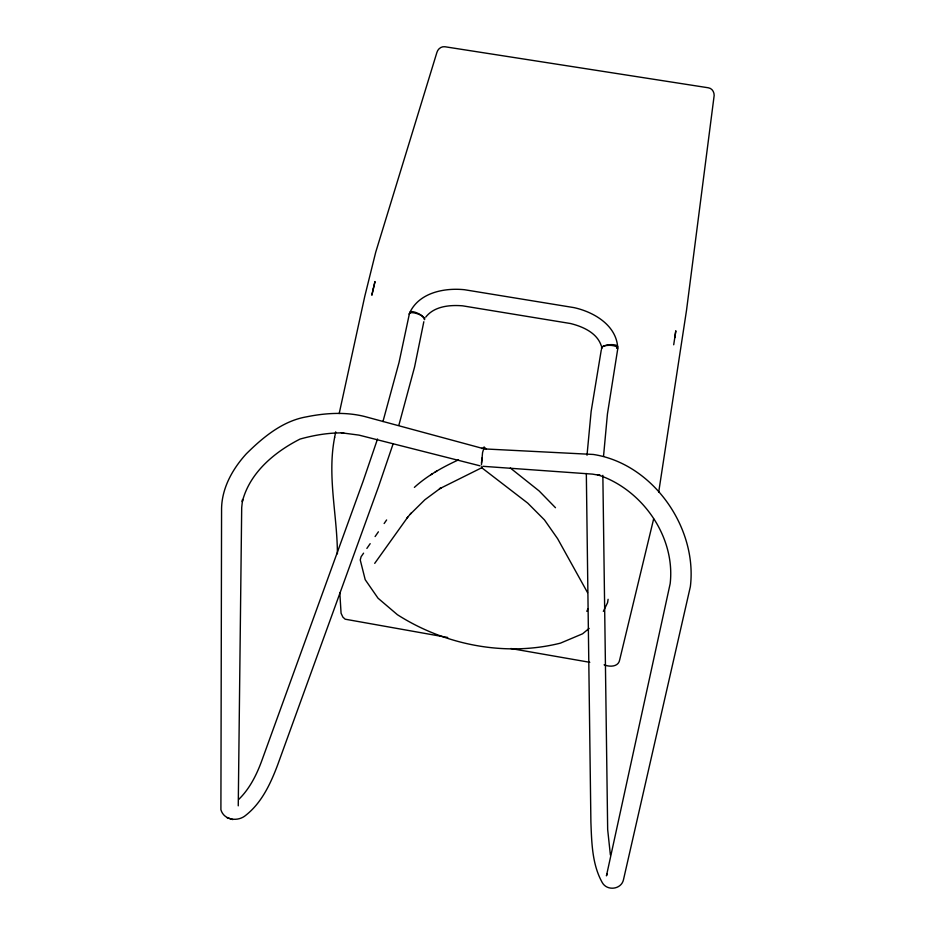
<?xml version="1.0" encoding="UTF-8"?>
<svg xmlns="http://www.w3.org/2000/svg" width="935" height="935" viewBox="0 0 935 935"><rect width="100%" height="100%" fill="white"/><g stroke="black" fill="none" stroke-linecap="round" stroke-linejoin="round"><path stroke-width="1.4" d="M238.25 805.83L241.697 507.635L242.586 499.5L242.329 501.663C249.622 472.771 274.469 452.026 300.077 439.064C314.277 435.114 328.991 432.601 343.764 432.928L341.345 432.8L358.982 435.114L480.006 465.817M602.853 475.342L607.668 829.567L610.391 854.999M586.327 473.496L590.897 822.192C591.691 842.517 592.065 864.454 602.269 882.593C607.107 891.312 621.389 889.501 623.481 879.706L690.357 586.631C697.603 527.784 653.016 463.631 593.316 454.457L484.459 448.917M603.531 456.327L607.434 414.006L617.766 348.708M587.016 455.228L591.142 411.423L601.298 349.842M481.467 463.07L482.063 457.975M334.625 437.463C327.051 476.137 337.301 515.033 337.406 553.824M674.778 337.722L675.818 330.791L673.703 344.781M658.684 492.231L686.5 310.432L713.896 97.556C714.948 93.442 712.879 88.463 708.321 87.785L444.943 46.75C441.238 46.201 437.825 49.006 436.89 52.477L375.718 252.205L364.767 296.36L339.183 413.574M334.601 437.58L335.7 431.841M423.824 321.722L414.579 366.976L398.848 425.296M653.647 518.913L619.718 659.701C618.584 667.064 609.608 667.122 604.115 664.82M409.483 313.342L399.011 362.546L382.953 421.556M393.039 444.067L378.57 486.562L277.555 765.192C270.577 783.588 261.742 802.709 245.928 815.168C238.215 822.017 223.968 820.462 220.905 809.733L221.572 508.5C221.957 487.778 232.663 468.821 246.314 453.814C263.004 437.276 282.639 420.96 306.423 416.858C325.474 412.978 345.506 411.751 364.521 416.472L481.677 448.169M377.53 438.971L363.131 481.198L261.952 760.272C256.739 774.589 249.727 788.766 238.659 799.472M607.142 873.839L606.441 875.826L670.161 583.685C675.619 536.632 642.064 489.005 597.383 474.676L600.223 475.436L592.474 474.115L482.974 466.308M586.806 611.315L587.963 608.849M603.344 611.396L607.586 602.643L608.101 599.3M410.079 312.021C419.745 292.445 444.616 287.676 464.485 289.721L573.95 307.615C593.596 311.893 616.212 325.041 617.684 347.236M363.586 553.158L361.109 556.711L360.244 559.971L365.199 579.665L378.02 598.19L397.387 614.692C445.002 645.103 505.332 656.954 560.451 643.14L582.587 633.801L589.12 628.413M366.871 548.413L370.167 543.667M375.099 536.561L378.394 531.816M384.145 523.518L386.611 519.965M374.713 563.373L407.94 516.88M482.308 467.465L439.45 488.795L441.086 487.766L424.887 499.746L410.196 514.262M425.717 317.164C434.167 306.201 449.77 304.763 462.603 305.827L570.49 323.522C582.856 326.584 597.278 332.895 601.369 346.079M406.795 518.212L411.365 512.906M414.38 487.38C427.307 475.611 442.746 467.103 458.536 459.845M430.766 474.781L432.414 473.764M435.102 472.07L436.762 471.041M481.572 448.508L484.131 447.246L486.41 449.045M447.69 637.471L345.167 619.192L342.853 617.088L341.076 613.243L339.814 592.954M510.837 648.516L589.775 662.307M226.796 817.576L232.803 819.574M510.346 468.026L539.156 490.968L555.483 507.717M587.531 592.591L557.611 538.677L544.45 519.895L527.726 503.112L481.969 467.909L481.513 466.717M484.575 448.555L484.131 447.246L482.553 452.645L481.455 464.824M617.696 348.697A8.17 2.863 0.9 0 0 609.141 345.319A8.17 2.863 0.9 0 0 601.708 348.813L602.561 346.651L604.676 345.681A8.193 2.805 -5.4 0 1 615.043 344.957A8.193 2.805 -5.4 0 1 616.621 348.358M409.916 313.05A8.146 2.548 26.3 0 1 417.664 313.237A8.146 2.548 26.3 0 1 424.373 319.688L424.607 318.566L421.65 315.714A8.158 2.7 20.2 0 0 413.06 312.734A8.158 2.7 20.2 0 0 409.308 314.394M373.416 288.307L371.838 295.215L374.993 281.529L373.416 288.307"/></g></svg>
